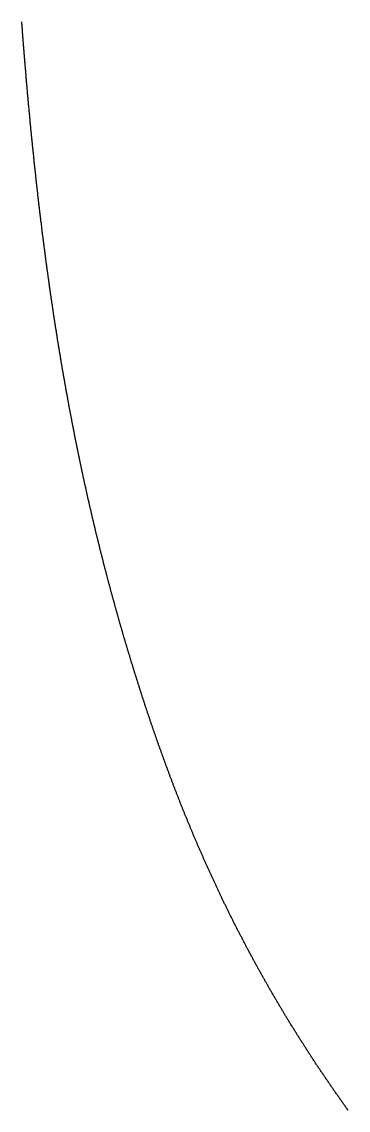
# Model space of a CAD drawing. Header units: millimetres. Extents: x 88 to 97873, y 32 to 55088.
# Drawn here: x 47980.34 to 47984.34, y 5156.84 to 5170.2 of the extents above; entities that cross this region are included whole.
import ezdxf

# ---------------------------------------------------------------- set-up
doc = ezdxf.new("R2010")
doc.units = ezdxf.units.MM
doc.header["$LTSCALE"] = 0.3

msp = doc.modelspace()

# ---------------------------------------------------------------- linework, layer by layer
msp.add_lwpolyline([(47984.341, 5156.842), (47984.335, 5156.851), (47984.328, 5156.86), (47984.322, 5156.869), (47984.315, 5156.879), (47984.309, 5156.888), (47984.302, 5156.897), (47984.296, 5156.906), (47984.289, 5156.915), (47984.283, 5156.924), (47984.276, 5156.933), (47984.27, 5156.942), (47984.264, 5156.951), (47984.257, 5156.96), (47984.251, 5156.969), (47984.244, 5156.978), (47984.238, 5156.987), (47984.232, 5156.996), (47984.225, 5157.005), (47984.219, 5157.014), (47984.213, 5157.024), (47984.206, 5157.033), (47984.2, 5157.042), (47984.194, 5157.051), (47984.187, 5157.06), (47984.181, 5157.069), (47984.175, 5157.078), (47984.168, 5157.087), (47984.162, 5157.096), (47984.156, 5157.105), (47984.15, 5157.114), (47984.143, 5157.123), (47984.137, 5157.132), (47984.131, 5157.141), (47984.125, 5157.15), (47984.119, 5157.159), (47984.112, 5157.168), (47984.106, 5157.177), (47984.1, 5157.186), (47984.094, 5157.195), (47984.088, 5157.204), (47984.082, 5157.213), (47984.075, 5157.222), (47984.069, 5157.231), (47984.063, 5157.24), (47984.057, 5157.249), (47984.051, 5157.258), (47984.045, 5157.267), (47984.039, 5157.276), (47984.033, 5157.285), (47984.027, 5157.294), (47984.02, 5157.303), (47984.014, 5157.312), (47984.008, 5157.321), (47984.002, 5157.33), (47983.996, 5157.339), (47983.99, 5157.348), (47983.984, 5157.357), (47983.978, 5157.366), (47983.972, 5157.375), (47983.966, 5157.384), (47983.96, 5157.393), (47983.954, 5157.402), (47983.948, 5157.411), (47983.942, 5157.42), (47983.937, 5157.429), (47983.931, 5157.438), (47983.925, 5157.447), (47983.919, 5157.456), (47983.913, 5157.465), (47983.907, 5157.474), (47983.901, 5157.483), (47983.895, 5157.492), (47983.889, 5157.501), (47983.883, 5157.51), (47983.878, 5157.519), (47983.872, 5157.528), (47983.866, 5157.537), (47983.86, 5157.546), (47983.854, 5157.555), (47983.848, 5157.564), (47983.843, 5157.573), (47983.837, 5157.582), (47983.831, 5157.591), (47983.825, 5157.6), (47983.82, 5157.609), (47983.814, 5157.618), (47983.808, 5157.627), (47983.802, 5157.636), (47983.797, 5157.645), (47983.791, 5157.654), (47983.785, 5157.663), (47983.779, 5157.672), (47983.774, 5157.681), (47983.768, 5157.69), (47983.762, 5157.699), (47983.757, 5157.708), (47983.751, 5157.717), (47983.745, 5157.725), (47983.74, 5157.734), (47983.734, 5157.743), (47983.728, 5157.752), (47983.723, 5157.761), (47983.717, 5157.77), (47983.712, 5157.779), (47983.706, 5157.788), (47983.7, 5157.797), (47983.695, 5157.806), (47983.689, 5157.815), (47983.684, 5157.824), (47983.678, 5157.833), (47983.673, 5157.842), (47983.667, 5157.851), (47983.661, 5157.86), (47983.656, 5157.869), (47983.65, 5157.878), (47983.645, 5157.886), (47983.639, 5157.895), (47983.634, 5157.904), (47983.628, 5157.913), (47983.623, 5157.922), (47983.617, 5157.931), (47983.612, 5157.94), (47983.607, 5157.949), (47983.601, 5157.958), (47983.596, 5157.967), (47983.59, 5157.976), (47983.585, 5157.985), (47983.579, 5157.994), (47983.574, 5158.003), (47983.569, 5158.011), (47983.563, 5158.02), (47983.558, 5158.029), (47983.552, 5158.038), (47983.547, 5158.047), (47983.542, 5158.056), (47983.536, 5158.065), (47983.531, 5158.074), (47983.526, 5158.083), (47983.52, 5158.092), (47983.515, 5158.101), (47983.51, 5158.11), (47983.504, 5158.118), (47983.499, 5158.127), (47983.494, 5158.136), (47983.489, 5158.145), (47983.483, 5158.154), (47983.478, 5158.163), (47983.473, 5158.172), (47983.468, 5158.181), (47983.462, 5158.19), (47983.457, 5158.199), (47983.452, 5158.208), (47983.447, 5158.216), (47983.441, 5158.225), (47983.436, 5158.234), (47983.431, 5158.243), (47983.426, 5158.252), (47983.421, 5158.261), (47983.416, 5158.27), (47983.41, 5158.279), (47983.405, 5158.288), (47983.4, 5158.297), (47983.395, 5158.305), (47983.39, 5158.314), (47983.385, 5158.323), (47983.38, 5158.332), (47983.374, 5158.341), (47983.369, 5158.35), (47983.364, 5158.359), (47983.359, 5158.368), (47983.354, 5158.377), (47983.349, 5158.386), (47983.344, 5158.394), (47983.339, 5158.403), (47983.334, 5158.412), (47983.329, 5158.421), (47983.324, 5158.43), (47983.319, 5158.439), (47983.314, 5158.448), (47983.309, 5158.457), (47983.304, 5158.465), (47983.299, 5158.474), (47983.294, 5158.483), (47983.289, 5158.492), (47983.284, 5158.501), (47983.279, 5158.51), (47983.274, 5158.519), (47983.269, 5158.528), (47983.264, 5158.537), (47983.259, 5158.545), (47983.254, 5158.554), (47983.249, 5158.563), (47983.244, 5158.572), (47983.239, 5158.581), (47983.234, 5158.59), (47983.23, 5158.599), (47983.225, 5158.608), (47983.22, 5158.616), (47983.215, 5158.625), (47983.21, 5158.634), (47983.205, 5158.643), (47983.2, 5158.652), (47983.196, 5158.661), (47983.191, 5158.67), (47983.186, 5158.679), (47983.181, 5158.687), (47983.176, 5158.696), (47983.171, 5158.705), (47983.167, 5158.714), (47983.162, 5158.723), (47983.157, 5158.732), (47983.152, 5158.741), (47983.148, 5158.749), (47983.143, 5158.758), (47983.138, 5158.767), (47983.133, 5158.776), (47983.129, 5158.785), (47983.124, 5158.794), (47983.119, 5158.803), (47983.114, 5158.811), (47983.11, 5158.82), (47983.105, 5158.829), (47983.1, 5158.838), (47983.096, 5158.847), (47983.091, 5158.856), (47983.086, 5158.865), (47983.082, 5158.874), (47983.077, 5158.882), (47983.072, 5158.891), (47983.068, 5158.9), (47983.063, 5158.909), (47983.058, 5158.918), (47983.054, 5158.927), (47983.049, 5158.936), (47983.044, 5158.944), (47983.04, 5158.953), (47983.035, 5158.962), (47983.031, 5158.971), (47983.026, 5158.98), (47983.021, 5158.989), (47983.017, 5158.998), (47983.012, 5159.006), (47983.008, 5159.015), (47983.003, 5159.024), (47982.999, 5159.033), (47982.994, 5159.042), (47982.99, 5159.051), (47982.985, 5159.059), (47982.981, 5159.068), (47982.976, 5159.077), (47982.971, 5159.086), (47982.967, 5159.095), (47982.962, 5159.104), (47982.958, 5159.113), (47982.954, 5159.121), (47982.949, 5159.13), (47982.945, 5159.139), (47982.94, 5159.148), (47982.936, 5159.157), (47982.931, 5159.166), (47982.927, 5159.175), (47982.922, 5159.183), (47982.918, 5159.192), (47982.913, 5159.201), (47982.909, 5159.21), (47982.905, 5159.219), (47982.9, 5159.228), (47982.896, 5159.236), (47982.891, 5159.245), (47982.887, 5159.254), (47982.883, 5159.263), (47982.878, 5159.272), (47982.874, 5159.281), (47982.87, 5159.29), (47982.865, 5159.298), (47982.861, 5159.307), (47982.857, 5159.316), (47982.852, 5159.325), (47982.848, 5159.334), (47982.844, 5159.343), (47982.839, 5159.351), (47982.835, 5159.36), (47982.831, 5159.369), (47982.826, 5159.378), (47982.822, 5159.387), (47982.818, 5159.396), (47982.814, 5159.404), (47982.809, 5159.413), (47982.805, 5159.422), (47982.801, 5159.431), (47982.797, 5159.44), (47982.792, 5159.449), (47982.788, 5159.458), (47982.784, 5159.466), (47982.78, 5159.475), (47982.775, 5159.484), (47982.771, 5159.493), (47982.767, 5159.502), (47982.763, 5159.511), (47982.759, 5159.519), (47982.754, 5159.528), (47982.75, 5159.537), (47982.746, 5159.546), (47982.742, 5159.555), (47982.738, 5159.564), (47982.734, 5159.572), (47982.729, 5159.581), (47982.725, 5159.59), (47982.721, 5159.599), (47982.717, 5159.608), (47982.713, 5159.617), (47982.709, 5159.626), (47982.705, 5159.634), (47982.701, 5159.643), (47982.696, 5159.652), (47982.692, 5159.661), (47982.688, 5159.67), (47982.684, 5159.679), (47982.68, 5159.687), (47982.676, 5159.696), (47982.672, 5159.705), (47982.668, 5159.714), (47982.664, 5159.723), (47982.66, 5159.732), (47982.656, 5159.74), (47982.652, 5159.749), (47982.648, 5159.758), (47982.644, 5159.767), (47982.64, 5159.776), (47982.636, 5159.785), (47982.632, 5159.794), (47982.628, 5159.802), (47982.624, 5159.811), (47982.62, 5159.82), (47982.616, 5159.829), (47982.612, 5159.838), (47982.608, 5159.847), (47982.604, 5159.855), (47982.6, 5159.864), (47982.596, 5159.873), (47982.592, 5159.882), (47982.588, 5159.891), (47982.584, 5159.9), (47982.58, 5159.908), (47982.576, 5159.917), (47982.572, 5159.926), (47982.568, 5159.935), (47982.564, 5159.944), (47982.561, 5159.953), (47982.557, 5159.962), (47982.553, 5159.97), (47982.549, 5159.979), (47982.545, 5159.988), (47982.541, 5159.997), (47982.537, 5160.006), (47982.533, 5160.015), (47982.53, 5160.023), (47982.526, 5160.032), (47982.522, 5160.041), (47982.518, 5160.05), (47982.514, 5160.059), (47982.51, 5160.068), (47982.507, 5160.077), (47982.503, 5160.085), (47982.499, 5160.094), (47982.495, 5160.103), (47982.491, 5160.112), (47982.488, 5160.121), (47982.484, 5160.13), (47982.48, 5160.138), (47982.476, 5160.147), (47982.472, 5160.156), (47982.469, 5160.165), (47982.465, 5160.174), (47982.461, 5160.183), (47982.457, 5160.192), (47982.454, 5160.2), (47982.45, 5160.209), (47982.446, 5160.218), (47982.442, 5160.227), (47982.439, 5160.236), (47982.435, 5160.245), (47982.431, 5160.254), (47982.427, 5160.262), (47982.424, 5160.271), (47982.42, 5160.28), (47982.416, 5160.289), (47982.413, 5160.298), (47982.409, 5160.307), (47982.405, 5160.315), (47982.402, 5160.324), (47982.398, 5160.333), (47982.394, 5160.342), (47982.391, 5160.351), (47982.387, 5160.36), (47982.383, 5160.369), (47982.38, 5160.377), (47982.376, 5160.386), (47982.372, 5160.395), (47982.369, 5160.404), (47982.365, 5160.413), (47982.362, 5160.422), (47982.358, 5160.431), (47982.354, 5160.44), (47982.351, 5160.448), (47982.347, 5160.457), (47982.344, 5160.466), (47982.34, 5160.475), (47982.336, 5160.484), (47982.333, 5160.493), (47982.329, 5160.502), (47982.326, 5160.51), (47982.322, 5160.519), (47982.319, 5160.528), (47982.315, 5160.537), (47982.311, 5160.546), (47982.308, 5160.555), (47982.304, 5160.564), (47982.301, 5160.572), (47982.297, 5160.581), (47982.294, 5160.59), (47982.29, 5160.599), (47982.287, 5160.608), (47982.283, 5160.617), (47982.28, 5160.626), (47982.276, 5160.635), (47982.273, 5160.643), (47982.269, 5160.652), (47982.266, 5160.661), (47982.262, 5160.67), (47982.259, 5160.679), (47982.255, 5160.688), (47982.252, 5160.697), (47982.248, 5160.706), (47982.245, 5160.714), (47982.242, 5160.723), (47982.238, 5160.732), (47982.235, 5160.741), (47982.231, 5160.75), (47982.228, 5160.759), (47982.224, 5160.768), (47982.221, 5160.777), (47982.217, 5160.785), (47982.214, 5160.794), (47982.211, 5160.803), (47982.207, 5160.812), (47982.204, 5160.821), (47982.2, 5160.83), (47982.197, 5160.839), (47982.194, 5160.848), (47982.19, 5160.857), (47982.187, 5160.865), (47982.184, 5160.874), (47982.18, 5160.883), (47982.177, 5160.892), (47982.173, 5160.901), (47982.17, 5160.91), (47982.167, 5160.919), (47982.163, 5160.928), (47982.16, 5160.937), (47982.157, 5160.945), (47982.153, 5160.954), (47982.15, 5160.963), (47982.147, 5160.972), (47982.143, 5160.981), (47982.14, 5160.99), (47982.137, 5160.999), (47982.133, 5161.008), (47982.13, 5161.017), (47982.127, 5161.026), (47982.124, 5161.034), (47982.12, 5161.043), (47982.117, 5161.052), (47982.114, 5161.061), (47982.11, 5161.07), (47982.107, 5161.079), (47982.104, 5161.088), (47982.101, 5161.097), (47982.097, 5161.106), (47982.094, 5161.115), (47982.091, 5161.124), (47982.088, 5161.132), (47982.084, 5161.141), (47982.081, 5161.15), (47982.078, 5161.159), (47982.075, 5161.168), (47982.071, 5161.177), (47982.068, 5161.186), (47982.065, 5161.195), (47982.062, 5161.204), (47982.059, 5161.213), (47982.055, 5161.222), (47982.052, 5161.231), (47982.049, 5161.239), (47982.046, 5161.248), (47982.043, 5161.257), (47982.039, 5161.266), (47982.036, 5161.275), (47982.033, 5161.284), (47982.03, 5161.293), (47982.027, 5161.302), (47982.024, 5161.311), (47982.02, 5161.32), (47982.017, 5161.329), (47982.014, 5161.338), (47982.011, 5161.347), (47982.008, 5161.355), (47982.005, 5161.364), (47982.002, 5161.373), (47981.998, 5161.382), (47981.995, 5161.391), (47981.992, 5161.4), (47981.989, 5161.409), (47981.986, 5161.418), (47981.983, 5161.427), (47981.98, 5161.436), (47981.977, 5161.445), (47981.974, 5161.454), (47981.97, 5161.463), (47981.967, 5161.472), (47981.964, 5161.481), (47981.961, 5161.49), (47981.958, 5161.499), (47981.955, 5161.508), (47981.952, 5161.516), (47981.949, 5161.525), (47981.946, 5161.534), (47981.943, 5161.543), (47981.94, 5161.552), (47981.937, 5161.561), (47981.934, 5161.57), (47981.93, 5161.579), (47981.927, 5161.588), (47981.924, 5161.597), (47981.921, 5161.606), (47981.918, 5161.615), (47981.915, 5161.624), (47981.912, 5161.633), (47981.909, 5161.642), (47981.906, 5161.651), (47981.903, 5161.66), (47981.9, 5161.669), (47981.897, 5161.678), (47981.894, 5161.687), (47981.891, 5161.696), (47981.888, 5161.705), (47981.885, 5161.714), (47981.882, 5161.723), (47981.879, 5161.732), (47981.876, 5161.741), (47981.873, 5161.75), (47981.87, 5161.759), (47981.867, 5161.768), (47981.864, 5161.777), (47981.861, 5161.785), (47981.858, 5161.794), (47981.855, 5161.803), (47981.852, 5161.812), (47981.849, 5161.821), (47981.847, 5161.83), (47981.844, 5161.839), (47981.841, 5161.848), (47981.838, 5161.857), (47981.835, 5161.866), (47981.832, 5161.875), (47981.829, 5161.884), (47981.826, 5161.893), (47981.823, 5161.902), (47981.82, 5161.911), (47981.817, 5161.92), (47981.814, 5161.929), (47981.811, 5161.938), (47981.808, 5161.947), (47981.806, 5161.956), (47981.803, 5161.965), (47981.8, 5161.974), (47981.797, 5161.983), (47981.794, 5161.992), (47981.791, 5162.001), (47981.788, 5162.01), (47981.785, 5162.02), (47981.782, 5162.029), (47981.78, 5162.038), (47981.777, 5162.047), (47981.774, 5162.056), (47981.771, 5162.065), (47981.768, 5162.074), (47981.765, 5162.083), (47981.762, 5162.092), (47981.76, 5162.101), (47981.757, 5162.11), (47981.754, 5162.119), (47981.751, 5162.128), (47981.748, 5162.137), (47981.745, 5162.146), (47981.742, 5162.155), (47981.74, 5162.164), (47981.737, 5162.173), (47981.734, 5162.182), (47981.731, 5162.191), (47981.728, 5162.2), (47981.726, 5162.209), (47981.723, 5162.218), (47981.72, 5162.227), (47981.717, 5162.236), (47981.714, 5162.245), (47981.711, 5162.254), (47981.709, 5162.263), (47981.706, 5162.273), (47981.703, 5162.282), (47981.7, 5162.291), (47981.697, 5162.3), (47981.695, 5162.309), (47981.692, 5162.318), (47981.689, 5162.327), (47981.686, 5162.336), (47981.684, 5162.345), (47981.681, 5162.354), (47981.678, 5162.363), (47981.675, 5162.372), (47981.673, 5162.381), (47981.67, 5162.39), (47981.667, 5162.399), (47981.664, 5162.409), (47981.662, 5162.418), (47981.659, 5162.427), (47981.656, 5162.436), (47981.653, 5162.445), (47981.651, 5162.454), (47981.648, 5162.463), (47981.645, 5162.472), (47981.642, 5162.481), (47981.64, 5162.49), (47981.637, 5162.499), (47981.634, 5162.509), (47981.631, 5162.518), (47981.629, 5162.527), (47981.626, 5162.536), (47981.623, 5162.545), (47981.621, 5162.554), (47981.618, 5162.563), (47981.615, 5162.572), (47981.612, 5162.581), (47981.61, 5162.59), (47981.607, 5162.6), (47981.604, 5162.609), (47981.602, 5162.618), (47981.599, 5162.627), (47981.596, 5162.636), (47981.594, 5162.645), (47981.591, 5162.654), (47981.588, 5162.663), (47981.586, 5162.673), (47981.583, 5162.682), (47981.58, 5162.691), (47981.578, 5162.7), (47981.575, 5162.709), (47981.572, 5162.718), (47981.57, 5162.727), (47981.567, 5162.737), (47981.564, 5162.746), (47981.562, 5162.755), (47981.559, 5162.764), (47981.556, 5162.773), (47981.554, 5162.782), (47981.551, 5162.791), (47981.549, 5162.801), (47981.546, 5162.81), (47981.543, 5162.819), (47981.541, 5162.828), (47981.538, 5162.837), (47981.535, 5162.846), (47981.533, 5162.856), (47981.53, 5162.865), (47981.528, 5162.874), (47981.525, 5162.883), (47981.522, 5162.892), (47981.52, 5162.901), (47981.517, 5162.911), (47981.515, 5162.92), (47981.512, 5162.929), (47981.509, 5162.938), (47981.507, 5162.947), (47981.504, 5162.957), (47981.502, 5162.966), (47981.499, 5162.975), (47981.497, 5162.984), (47981.494, 5162.993), (47981.491, 5163.003), (47981.489, 5163.012), (47981.486, 5163.021), (47981.484, 5163.03), (47981.481, 5163.039), (47981.479, 5163.049), (47981.476, 5163.058), (47981.474, 5163.067), (47981.471, 5163.076), (47981.468, 5163.086), (47981.466, 5163.095), (47981.463, 5163.104), (47981.461, 5163.113), (47981.458, 5163.123), (47981.456, 5163.132), (47981.453, 5163.141), (47981.451, 5163.15), (47981.448, 5163.159), (47981.446, 5163.169), (47981.443, 5163.178), (47981.441, 5163.187), (47981.438, 5163.197), (47981.436, 5163.206), (47981.433, 5163.215), (47981.431, 5163.224), (47981.428, 5163.234), (47981.426, 5163.243), (47981.423, 5163.252), (47981.421, 5163.261), (47981.418, 5163.271), (47981.416, 5163.28), (47981.413, 5163.289), (47981.411, 5163.298), (47981.408, 5163.308), (47981.406, 5163.317), (47981.403, 5163.326), (47981.401, 5163.336), (47981.398, 5163.345), (47981.396, 5163.354), (47981.394, 5163.364), (47981.391, 5163.373), (47981.389, 5163.382), (47981.386, 5163.391), (47981.384, 5163.401), (47981.381, 5163.41), (47981.379, 5163.419), (47981.376, 5163.429), (47981.374, 5163.438), (47981.372, 5163.447), (47981.369, 5163.457), (47981.367, 5163.466), (47981.364, 5163.475), (47981.362, 5163.485), (47981.359, 5163.494), (47981.357, 5163.503), (47981.355, 5163.513), (47981.352, 5163.522), (47981.35, 5163.531), (47981.347, 5163.541), (47981.345, 5163.55), (47981.343, 5163.559), (47981.34, 5163.569), (47981.338, 5163.578), (47981.335, 5163.588), (47981.333, 5163.597), (47981.331, 5163.606), (47981.328, 5163.616), (47981.326, 5163.625), (47981.324, 5163.634), (47981.321, 5163.644), (47981.319, 5163.653), (47981.316, 5163.663), (47981.314, 5163.672), (47981.312, 5163.681), (47981.309, 5163.691), (47981.307, 5163.7), (47981.305, 5163.71), (47981.302, 5163.719), (47981.3, 5163.728), (47981.298, 5163.738), (47981.295, 5163.747), (47981.293, 5163.757), (47981.291, 5163.766), (47981.288, 5163.776), (47981.286, 5163.785), (47981.284, 5163.794), (47981.281, 5163.804), (47981.279, 5163.813), (47981.277, 5163.823), (47981.274, 5163.832), (47981.272, 5163.842), (47981.27, 5163.851), (47981.267, 5163.861), (47981.265, 5163.87), (47981.263, 5163.879), (47981.26, 5163.889), (47981.258, 5163.898), (47981.256, 5163.908), (47981.253, 5163.917), (47981.251, 5163.927), (47981.249, 5163.936), (47981.247, 5163.946), (47981.244, 5163.955), (47981.242, 5163.965), (47981.24, 5163.974), (47981.237, 5163.984), (47981.235, 5163.993), (47981.233, 5164.003), (47981.231, 5164.012), (47981.228, 5164.022), (47981.226, 5164.031), (47981.224, 5164.041), (47981.222, 5164.05), (47981.219, 5164.06), (47981.217, 5164.069), (47981.215, 5164.079), (47981.213, 5164.088), (47981.21, 5164.098), (47981.208, 5164.107), (47981.206, 5164.117), (47981.204, 5164.127), (47981.201, 5164.136), (47981.199, 5164.146), (47981.197, 5164.155), (47981.195, 5164.165), (47981.193, 5164.174), (47981.19, 5164.184), (47981.188, 5164.194), (47981.186, 5164.203), (47981.184, 5164.213), (47981.181, 5164.222), (47981.179, 5164.232), (47981.177, 5164.241), (47981.175, 5164.251), (47981.173, 5164.261), (47981.17, 5164.27), (47981.168, 5164.28), (47981.166, 5164.289), (47981.164, 5164.299), (47981.162, 5164.309), (47981.16, 5164.318), (47981.157, 5164.328), (47981.155, 5164.337), (47981.153, 5164.347), (47981.151, 5164.357), (47981.149, 5164.366), (47981.146, 5164.376), (47981.144, 5164.386), (47981.142, 5164.395), (47981.14, 5164.405), (47981.138, 5164.415), (47981.136, 5164.424), (47981.134, 5164.434), (47981.131, 5164.444), (47981.129, 5164.453), (47981.127, 5164.463), (47981.125, 5164.473), (47981.123, 5164.482), (47981.121, 5164.492), (47981.119, 5164.502), (47981.116, 5164.511), (47981.114, 5164.521), (47981.112, 5164.531), (47981.11, 5164.54), (47981.108, 5164.55), (47981.106, 5164.56), (47981.104, 5164.57), (47981.102, 5164.579), (47981.099, 5164.589), (47981.097, 5164.599), (47981.095, 5164.608), (47981.093, 5164.618), (47981.091, 5164.628), (47981.089, 5164.638), (47981.087, 5164.647), (47981.085, 5164.657), (47981.083, 5164.667), (47981.081, 5164.677), (47981.079, 5164.686), (47981.076, 5164.696), (47981.074, 5164.706), (47981.072, 5164.716), (47981.07, 5164.726), (47981.068, 5164.735), (47981.066, 5164.745), (47981.064, 5164.755), (47981.062, 5164.765), (47981.06, 5164.774), (47981.058, 5164.784), (47981.056, 5164.794), (47981.054, 5164.804), (47981.052, 5164.814), (47981.05, 5164.824), (47981.048, 5164.833), (47981.046, 5164.843), (47981.044, 5164.853), (47981.041, 5164.863), (47981.039, 5164.873), (47981.037, 5164.883), (47981.035, 5164.892), (47981.033, 5164.902), (47981.031, 5164.912), (47981.029, 5164.922), (47981.027, 5164.932), (47981.025, 5164.942), (47981.023, 5164.952), (47981.021, 5164.961), (47981.019, 5164.971), (47981.017, 5164.981), (47981.015, 5164.991), (47981.013, 5165.001), (47981.011, 5165.011), (47981.009, 5165.021), (47981.007, 5165.031), (47981.005, 5165.041), (47981.003, 5165.05), (47981.001, 5165.06), (47980.999, 5165.07), (47980.997, 5165.08), (47980.995, 5165.09), (47980.993, 5165.1), (47980.991, 5165.11), (47980.989, 5165.12), (47980.987, 5165.13), (47980.985, 5165.14), (47980.984, 5165.15), (47980.982, 5165.16), (47980.98, 5165.17), (47980.978, 5165.18), (47980.976, 5165.19), (47980.974, 5165.2), (47980.972, 5165.21), (47980.97, 5165.22), (47980.968, 5165.23), (47980.966, 5165.24), (47980.964, 5165.25), (47980.962, 5165.26), (47980.96, 5165.27), (47980.958, 5165.28), (47980.956, 5165.29), (47980.954, 5165.3), (47980.952, 5165.31), (47980.951, 5165.32), (47980.949, 5165.33), (47980.947, 5165.34), (47980.945, 5165.35), (47980.943, 5165.36), (47980.941, 5165.37), (47980.939, 5165.38), (47980.937, 5165.39), (47980.935, 5165.4), (47980.933, 5165.41), (47980.932, 5165.42), (47980.93, 5165.431), (47980.928, 5165.441), (47980.926, 5165.451), (47980.924, 5165.461), (47980.922, 5165.471), (47980.92, 5165.481), (47980.918, 5165.491), (47980.916, 5165.501), (47980.915, 5165.511), (47980.913, 5165.521), (47980.911, 5165.532), (47980.909, 5165.542), (47980.907, 5165.552), (47980.905, 5165.562), (47980.903, 5165.572), (47980.902, 5165.582), (47980.9, 5165.593), (47980.898, 5165.603), (47980.896, 5165.613), (47980.894, 5165.623), (47980.892, 5165.633), (47980.89, 5165.643), (47980.889, 5165.654), (47980.887, 5165.664), (47980.885, 5165.674), (47980.883, 5165.684), (47980.881, 5165.694), (47980.879, 5165.705), (47980.878, 5165.715), (47980.876, 5165.725), (47980.874, 5165.735), (47980.872, 5165.746), (47980.87, 5165.756), (47980.869, 5165.766), (47980.867, 5165.776), (47980.865, 5165.787), (47980.863, 5165.797), (47980.861, 5165.807), (47980.86, 5165.817), (47980.858, 5165.828), (47980.856, 5165.838), (47980.854, 5165.848), (47980.852, 5165.858), (47980.851, 5165.869), (47980.849, 5165.879), (47980.847, 5165.889), (47980.845, 5165.9), (47980.843, 5165.91), (47980.842, 5165.92), (47980.84, 5165.931), (47980.838, 5165.941), (47980.836, 5165.951), (47980.835, 5165.962), (47980.833, 5165.972), (47980.831, 5165.982), (47980.829, 5165.993), (47980.828, 5166.003), (47980.826, 5166.013), (47980.824, 5166.024), (47980.822, 5166.034), (47980.821, 5166.045), (47980.819, 5166.055), (47980.817, 5166.065), (47980.815, 5166.076), (47980.814, 5166.086), (47980.812, 5166.097), (47980.81, 5166.107), (47980.808, 5166.117), (47980.807, 5166.128), (47980.805, 5166.138), (47980.803, 5166.149), (47980.802, 5166.159), (47980.8, 5166.17), (47980.798, 5166.18), (47980.796, 5166.191), (47980.795, 5166.201), (47980.793, 5166.211), (47980.791, 5166.222), (47980.79, 5166.232), (47980.788, 5166.243), (47980.786, 5166.253), (47980.785, 5166.264), (47980.783, 5166.274), (47980.781, 5166.285), (47980.779, 5166.295), (47980.778, 5166.306), (47980.776, 5166.316), (47980.774, 5166.327), (47980.773, 5166.337), (47980.771, 5166.348), (47980.769, 5166.359), (47980.768, 5166.369), (47980.766, 5166.38), (47980.764, 5166.39), (47980.763, 5166.401), (47980.761, 5166.411), (47980.759, 5166.422), (47980.758, 5166.433), (47980.756, 5166.443), (47980.754, 5166.454), (47980.753, 5166.464), (47980.751, 5166.475), (47980.75, 5166.486), (47980.748, 5166.496), (47980.746, 5166.507), (47980.745, 5166.517), (47980.743, 5166.528), (47980.741, 5166.539), (47980.74, 5166.549), (47980.738, 5166.56), (47980.736, 5166.571), (47980.735, 5166.581), (47980.733, 5166.592), (47980.732, 5166.603), (47980.73, 5166.613), (47980.728, 5166.624), (47980.727, 5166.635), (47980.725, 5166.645), (47980.724, 5166.656), (47980.722, 5166.667), (47980.72, 5166.678), (47980.719, 5166.688), (47980.717, 5166.699), (47980.716, 5166.71), (47980.714, 5166.721), (47980.712, 5166.731), (47980.711, 5166.742), (47980.709, 5166.753), (47980.708, 5166.764), (47980.706, 5166.774), (47980.704, 5166.785), (47980.703, 5166.796), (47980.701, 5166.807), (47980.7, 5166.817), (47980.698, 5166.828), (47980.697, 5166.839), (47980.695, 5166.85), (47980.693, 5166.861), (47980.692, 5166.872), (47980.69, 5166.882), (47980.689, 5166.893), (47980.687, 5166.904), (47980.686, 5166.915), (47980.684, 5166.926), (47980.683, 5166.937), (47980.681, 5166.947), (47980.679, 5166.958), (47980.678, 5166.969), (47980.676, 5166.98), (47980.675, 5166.991), (47980.673, 5167.002), (47980.672, 5167.013), (47980.67, 5167.024), (47980.669, 5167.035), (47980.667, 5167.046), (47980.666, 5167.056), (47980.664, 5167.067), (47980.663, 5167.078), (47980.661, 5167.089), (47980.66, 5167.1), (47980.658, 5167.111), (47980.657, 5167.122), (47980.655, 5167.133), (47980.654, 5167.144), (47980.652, 5167.155), (47980.651, 5167.166), (47980.649, 5167.177), (47980.648, 5167.188), (47980.646, 5167.199), (47980.645, 5167.21), (47980.643, 5167.221), (47980.642, 5167.232), (47980.64, 5167.243), (47980.639, 5167.254), (47980.637, 5167.265), (47980.636, 5167.276), (47980.634, 5167.287), (47980.633, 5167.298), (47980.631, 5167.31), (47980.63, 5167.321), (47980.628, 5167.332), (47980.627, 5167.343), (47980.626, 5167.354), (47980.624, 5167.365), (47980.623, 5167.376), (47980.621, 5167.387), (47980.62, 5167.398), (47980.618, 5167.409), (47980.617, 5167.421), (47980.615, 5167.432), (47980.614, 5167.443), (47980.612, 5167.454), (47980.611, 5167.465), (47980.61, 5167.476), (47980.608, 5167.488), (47980.607, 5167.499), (47980.605, 5167.51), (47980.604, 5167.521), (47980.602, 5167.532), (47980.601, 5167.544), (47980.6, 5167.555), (47980.598, 5167.566), (47980.597, 5167.577), (47980.595, 5167.588), (47980.594, 5167.6), (47980.593, 5167.611), (47980.591, 5167.622), (47980.59, 5167.633), (47980.588, 5167.645), (47980.587, 5167.656), (47980.586, 5167.667), (47980.584, 5167.679), (47980.583, 5167.69), (47980.581, 5167.701), (47980.58, 5167.712), (47980.579, 5167.724), (47980.577, 5167.735), (47980.576, 5167.746), (47980.574, 5167.758), (47980.573, 5167.769), (47980.572, 5167.78), (47980.57, 5167.792), (47980.569, 5167.803), (47980.568, 5167.815), (47980.566, 5167.826), (47980.565, 5167.837), (47980.564, 5167.849), (47980.562, 5167.86), (47980.561, 5167.871), (47980.559, 5167.883), (47980.558, 5167.894), (47980.557, 5167.906), (47980.555, 5167.917), (47980.554, 5167.929), (47980.553, 5167.94), (47980.551, 5167.951), (47980.55, 5167.963), (47980.549, 5167.974), (47980.547, 5167.986), (47980.546, 5167.997), (47980.545, 5168.009), (47980.543, 5168.02), (47980.542, 5168.032), (47980.541, 5168.043), (47980.539, 5168.055), (47980.538, 5168.066), (47980.537, 5168.078), (47980.535, 5168.089), (47980.534, 5168.101), (47980.533, 5168.113), (47980.532, 5168.124), (47980.53, 5168.136), (47980.529, 5168.147), (47980.528, 5168.159), (47980.526, 5168.17), (47980.525, 5168.182), (47980.524, 5168.194), (47980.522, 5168.205), (47980.521, 5168.217), (47980.52, 5168.228), (47980.519, 5168.24), (47980.517, 5168.252), (47980.516, 5168.263), (47980.515, 5168.275), (47980.513, 5168.287), (47980.512, 5168.298), (47980.511, 5168.31), (47980.51, 5168.322), (47980.508, 5168.333), (47980.507, 5168.345), (47980.506, 5168.357), (47980.505, 5168.368), (47980.503, 5168.38), (47980.502, 5168.392), (47980.501, 5168.404), (47980.499, 5168.415), (47980.498, 5168.427), (47980.497, 5168.439), (47980.496, 5168.451), (47980.494, 5168.462), (47980.493, 5168.474), (47980.492, 5168.486), (47980.491, 5168.498), (47980.49, 5168.51), (47980.488, 5168.521), (47980.487, 5168.533), (47980.486, 5168.545), (47980.485, 5168.557), (47980.483, 5168.569), (47980.482, 5168.58), (47980.481, 5168.592), (47980.48, 5168.604), (47980.478, 5168.616), (47980.477, 5168.628), (47980.476, 5168.64), (47980.475, 5168.652), (47980.474, 5168.664), (47980.472, 5168.675), (47980.471, 5168.687), (47980.47, 5168.699), (47980.469, 5168.711), (47980.468, 5168.723), (47980.466, 5168.735), (47980.465, 5168.747), (47980.464, 5168.759), (47980.463, 5168.771), (47980.462, 5168.783), (47980.46, 5168.795), (47980.459, 5168.807), (47980.458, 5168.819), (47980.457, 5168.831), (47980.456, 5168.843), (47980.455, 5168.855), (47980.453, 5168.867), (47980.452, 5168.879), (47980.451, 5168.891), (47980.45, 5168.903), (47980.449, 5168.915), (47980.447, 5168.927), (47980.446, 5168.939), (47980.445, 5168.951), (47980.444, 5168.963), (47980.443, 5168.975), (47980.442, 5168.988), (47980.441, 5169), (47980.439, 5169.012), (47980.438, 5169.024), (47980.437, 5169.036), (47980.436, 5169.048), (47980.435, 5169.06), (47980.434, 5169.072), (47980.433, 5169.085), (47980.431, 5169.097), (47980.43, 5169.109), (47980.429, 5169.121), (47980.428, 5169.133), (47980.427, 5169.146), (47980.426, 5169.158), (47980.425, 5169.17), (47980.423, 5169.182), (47980.422, 5169.194), (47980.421, 5169.207), (47980.42, 5169.219), (47980.419, 5169.231), (47980.418, 5169.243), (47980.417, 5169.256), (47980.416, 5169.268), (47980.415, 5169.28), (47980.413, 5169.293), (47980.412, 5169.305), (47980.411, 5169.317), (47980.41, 5169.33), (47980.409, 5169.342), (47980.408, 5169.354), (47980.407, 5169.367), (47980.406, 5169.379), (47980.405, 5169.391), (47980.404, 5169.404), (47980.403, 5169.416), (47980.401, 5169.428), (47980.4, 5169.441), (47980.399, 5169.453), (47980.398, 5169.466), (47980.397, 5169.478), (47980.396, 5169.49), (47980.395, 5169.503), (47980.394, 5169.515), (47980.393, 5169.528), (47980.392, 5169.54), (47980.391, 5169.553), (47980.39, 5169.565), (47980.389, 5169.578), (47980.388, 5169.59), (47980.387, 5169.603), (47980.385, 5169.615), (47980.384, 5169.628), (47980.383, 5169.64), (47980.382, 5169.653), (47980.381, 5169.665), (47980.38, 5169.678), (47980.379, 5169.69), (47980.378, 5169.703), (47980.377, 5169.716), (47980.376, 5169.728), (47980.375, 5169.741), (47980.374, 5169.753), (47980.373, 5169.766), (47980.372, 5169.779), (47980.371, 5169.791), (47980.37, 5169.804), (47980.369, 5169.816), (47980.368, 5169.829), (47980.367, 5169.842), (47980.366, 5169.854), (47980.365, 5169.867), (47980.364, 5169.88), (47980.363, 5169.893), (47980.362, 5169.905), (47980.361, 5169.918), (47980.36, 5169.931), (47980.359, 5169.943), (47980.358, 5169.956), (47980.357, 5169.969), (47980.356, 5169.982), (47980.355, 5169.994), (47980.354, 5170.007), (47980.353, 5170.02), (47980.352, 5170.033), (47980.351, 5170.046), (47980.35, 5170.058), (47980.349, 5170.071), (47980.348, 5170.084), (47980.347, 5170.097), (47980.346, 5170.11), (47980.345, 5170.122), (47980.344, 5170.135), (47980.343, 5170.148), (47980.342, 5170.161), (47980.341, 5170.174), (47980.34, 5170.187), (47980.339, 5170.2)])

doc.saveas('drawing.dxf')
